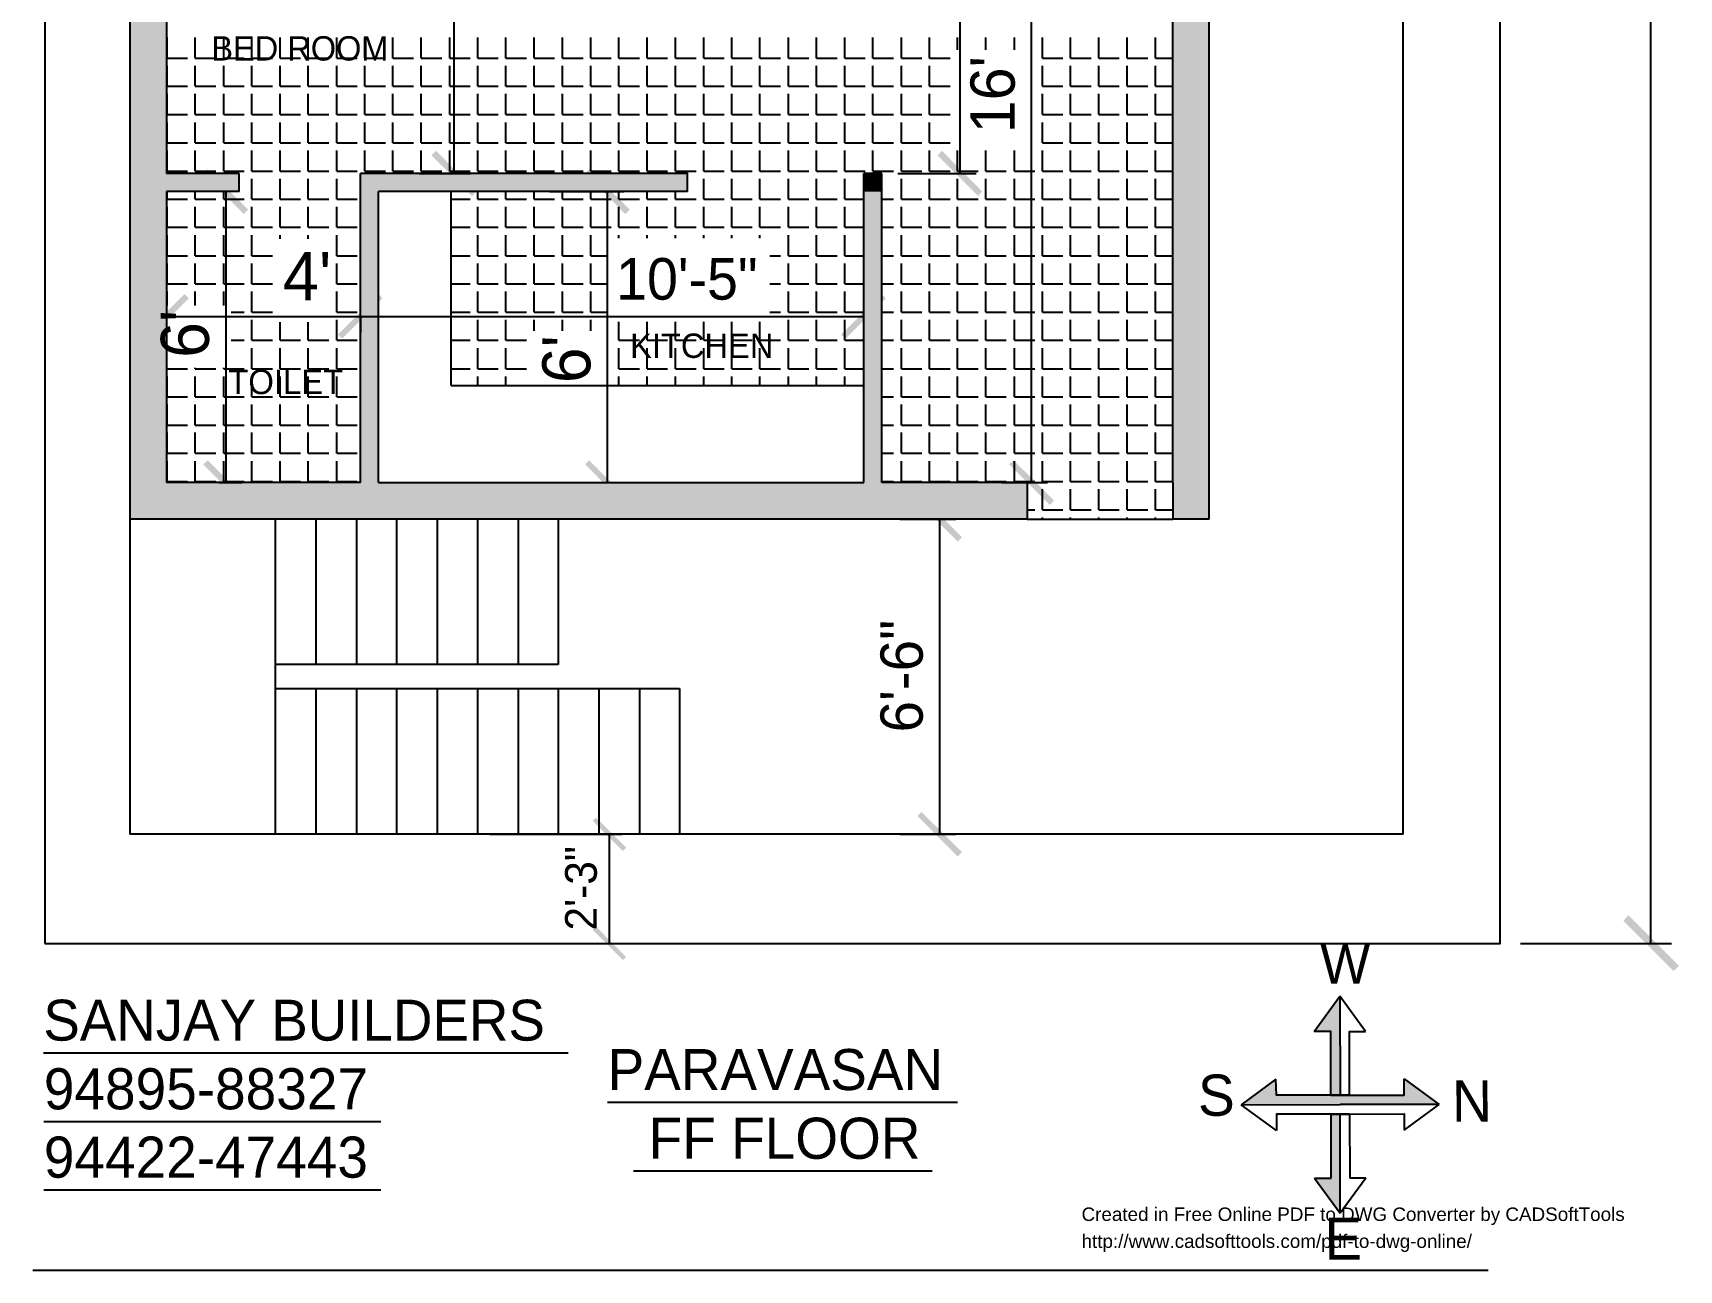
# Model space of a CAD drawing. Header units: millimetres. Extents: x 7 to 198, y 8 to 292.
# Drawn here: x 24.2 to 197.6, y 7.7 to 138.1 of the extents above; entities that cross this region are included whole.
import ezdxf

# ---------------------------------------------------------------- set-up
doc = ezdxf.new("R2010")
doc.units = ezdxf.units.MM
doc.header["$MEASUREMENT"] = 0
doc.layers.get('0').update_dxf_attribs({"linetype": 'CONTINUOUS'})
doc.layers.add('20FCBD0', color=7, linetype='CONTINUOUS')
doc.styles.add('20FCC60', font='Arial.ttf')
doc.styles.add('CIDFont+F1$001H0', font='')
doc.styles.get('CIDFont+F1$001H0').set_extended_font_data('CIDFont+F1')

# ---------------------------------------------------------------- blocks, each defined once
blk = doc.blocks.new('20CCF30')
at = {"layer": '20FCBD0', "color": 0, "true_color": 0x000001, "style": '20FCC60'}
for s, p in [('Created in Free Online PDF to DWG Converter by CADSoftTools', (0, 0)), ('http://www.cadsofttools.com/pdf-to-dwg-online/', (0, -2))]:
    blk.add_text(s, height=1, dxfattribs=at).set_placement(p)

msp = doc.modelspace()

# ---------------------------------------------------------------- hatches: boundary and pattern name
at = {"true_color": 0x00dd00}
for points in [[(34.37, 172.42), (38.23, 123.27), (34.37, 123.27)], [(34.37, 172.42), (38.23, 172.42), (38.23, 123.27)], [(144.23, 172.42), (148.08, 90.72), (144.23, 90.72)], [(144.23, 172.42), (148.08, 172.42), (148.08, 90.72)], [(34.37, 123.27), (45.89, 121.37), (34.37, 121.37)], [(34.37, 123.27), (45.89, 123.27), (45.89, 121.37)], [(58.67, 123.27), (93.13, 121.37), (58.67, 121.37)], [(58.67, 123.27), (93.13, 123.27), (93.13, 121.37)], [(111.68, 123.27), (113.58, 121.37), (111.68, 121.37)], [(111.68, 123.27), (113.58, 123.27), (113.58, 121.37)], [(34.37, 121.37), (38.23, 90.72), (34.37, 90.72)], [(34.37, 121.37), (38.23, 121.37), (38.23, 90.72)], [(58.67, 121.37), (60.58, 90.72), (58.67, 90.72)], [(58.67, 121.37), (60.58, 121.37), (60.58, 90.72)], [(111.68, 121.37), (113.58, 90.72), (111.68, 90.72)], [(111.68, 121.37), (113.58, 121.37), (113.58, 90.72)], [(34.37, 90.72), (128.9, 86.87), (34.37, 86.87)], [(34.37, 90.72), (128.9, 90.72), (128.9, 86.87)], [(144.23, 90.72), (148.08, 86.87), (144.23, 86.87)], [(144.23, 90.72), (148.08, 90.72), (148.08, 86.87)]]:
    msp.add_hatch(color=0, dxfattribs=at).paths.add_polyline_path(points)
at = {"true_color": 0x000007}
for points in [[(66.63, 125.65), (66.17, 125.18), (70.87, 121.37)], [(66.17, 125.18), (70.87, 121.37), (70.44, 120.9)], [(119.93, 125.65), (119.46, 125.18), (124.16, 121.37)], [(119.46, 125.18), (124.16, 121.37), (123.74, 120.9)], [(46.86, 119.46), (42.12, 123.27), (42.59, 123.7)], [(46.4, 119), (46.86, 119.46), (42.12, 123.27)], [(87.04, 119.46), (82.34, 123.27), (82.76, 123.7)], [(86.57, 119), (87.04, 119.46), (82.34, 123.27)], [(40.13, 110.57), (36.32, 105.88), (35.86, 106.3)], [(40.6, 110.11), (40.13, 110.57), (36.32, 105.88)], [(56.3, 106.3), (56.77, 105.88), (60.58, 110.57)], [(60.58, 110.57), (56.77, 105.88), (56.3, 106.3)], [(56.77, 105.88), (60.58, 110.57), (61, 110.11)], [(61, 110.11), (60.58, 110.57), (56.77, 105.88)], [(109.3, 106.3), (109.77, 105.88), (113.58, 110.57)], [(109.77, 105.88), (113.58, 110.57), (114, 110.11)], [(42.59, 93.05), (42.12, 92.63), (46.86, 88.82)], [(42.12, 92.63), (46.86, 88.82), (46.4, 88.35)], [(82.76, 93.05), (82.34, 92.63), (87.04, 88.82)], [(82.34, 92.63), (87.04, 88.82), (86.57, 88.35)], [(127.47, 93.05), (127, 92.63), (131.74, 88.82)], [(127, 92.63), (131.74, 88.82), (131.28, 88.35)], [(122.05, 84.96), (117.35, 88.77), (117.77, 89.24)], [(121.58, 84.5), (122.05, 84.96), (117.35, 88.77)], [(117.77, 56.01), (117.35, 55.58), (122.05, 51.77)], [(117.35, 55.58), (122.05, 51.77), (121.58, 51.31)], [(86.66, 52.24), (83.14, 55.08), (83.48, 55.41)], [(86.32, 51.9), (86.66, 52.24), (83.14, 55.08)], [(192.24, 45.13), (191.69, 44.53), (197.57, 39.79)], [(83.48, 43.94), (83.14, 43.6), (86.66, 40.72)], [(83.14, 43.6), (86.66, 40.72), (86.32, 40.39)], [(191.69, 44.53), (197.57, 39.79), (196.98, 39.24)]]:
    msp.add_hatch(color=0, dxfattribs=at).paths.add_polyline_path(points)
at = {"true_color": 0x000003}
for points in [[(161.84, 36.62), (161.84, 32.89), (159.13, 32.89)], [(160.87, 32.89), (161.88, 26.16), (160.87, 26.16)], [(160.87, 32.89), (161.84, 32.89), (161.88, 26.16)], [(155.11, 27.86), (155.15, 26.16), (152.82, 26.16)], [(168.61, 27.9), (170.98, 26.16), (168.61, 26.16)], [(152.78, 26.16), (161.88, 25.19), (151.47, 25.19)], [(152.78, 26.16), (161.88, 26.16), (161.88, 25.19)], [(161.88, 26.16), (172.3, 25.19), (161.88, 25.19)], [(161.88, 26.16), (170.98, 26.16), (172.3, 25.19)], [(151.47, 25.19), (161.88, 25.19), (151.43, 25.15)], [(160.91, 24.17), (161.88, 17.44), (160.91, 17.44)], [(160.91, 24.17), (161.88, 24.17), (161.88, 17.44)], [(159.17, 17.44), (161.88, 17.44), (161.88, 13.76)]]:
    msp.add_hatch(color=0, dxfattribs=at).paths.add_polyline_path(points)

# ---------------------------------------------------------------- linework, layer by layer
at = {"color": 0, "linetype": 'Continuous', "lineweight": 25, "true_color": 0x000007}
for p, q in [((194.61, 42.16), (194.61, 272.08)), ((68.54, 123.27), (68.54, 172.42)), ((121.84, 123.27), (121.84, 172.42)), ((129.37, 90.72), (129.37, 172.42)), ((44.49, 121.37), (44.49, 90.72)), ((84.67, 121.37), (84.67, 90.72)), ((38.23, 108.2), (58.67, 108.2)), ((58.67, 108.2), (111.68, 108.2)), ((128.9, 90.72), (128.9, 86.87)), ((144.23, 90.72), (144.23, 86.87)), ((115.49, 86.87), (121.37, 86.87)), ((119.68, 86.87), (119.68, 53.68)), ((128.9, 86.87), (144.23, 86.87)), ((84.88, 53.68), (84.88, 42.16)), ((115.49, 53.68), (121.37, 53.68)), ((180.85, 42.16), (196.77, 42.16)), ((159.13, 32.89), (161.84, 36.62)), ((164.55, 32.89), (161.84, 36.62)), ((155.11, 27.86), (151.43, 25.15)), ((168.61, 27.9), (172.3, 25.19)), ((155.15, 22.44), (151.43, 25.15)), ((168.61, 22.48), (172.3, 25.19)), ((162.86, 24.17), (162.9, 17.44)), ((159.17, 17.44), (161.88, 13.76)), ((159.17, 17.44), (160.91, 17.44)), ((164.59, 17.44), (161.88, 13.76)), ((164.59, 17.44), (162.9, 17.44))]:
    msp.add_line(p, q, dxfattribs=at)
at = {"color": 0, "linetype": 'Continuous', "lineweight": 25, "true_color": 0x000005}
for p, q in [((148.08, 86.87), (148.08, 176.28)), ((38.23, 172.42), (38.23, 123.27)), ((144.23, 90.72), (144.23, 172.42)), ((45.89, 123.27), (38.23, 123.27)), ((45.89, 121.37), (45.89, 123.27)), ((93.13, 123.27), (58.67, 123.27)), ((58.67, 90.72), (58.67, 123.27)), ((93.13, 123.27), (93.18, 123.27)), ((93.13, 121.37), (93.13, 123.27)), ((113.58, 123.27), (111.68, 123.27)), ((111.68, 121.37), (111.68, 123.27)), ((113.58, 90.72), (113.58, 123.27)), ((38.23, 121.37), (38.23, 90.72)), ((45.89, 121.37), (38.23, 121.37)), ((93.13, 121.37), (60.58, 121.37)), ((60.58, 90.72), (60.58, 121.37)), ((68.24, 100.92), (68.24, 121.37)), ((111.68, 90.72), (111.68, 121.37)), ((68.24, 100.92), (111.68, 100.92)), ((58.67, 90.72), (38.23, 90.72)), ((60.58, 90.72), (111.68, 90.72)), ((128.9, 90.72), (113.58, 90.72)), ((128.9, 86.87), (34.37, 86.87)), ((148.08, 86.87), (144.23, 86.87)), ((168.49, 53.68), (34.37, 53.68)), ((25.27, 30.65), (80.56, 30.65)), ((25.32, 23.41), (60.83, 23.41)), ((25.32, 16.21), (60.83, 16.21))]:
    msp.add_line(p, q, dxfattribs=at)
at = {"color": 0, "linetype": 'Continuous', "lineweight": 25, "true_color": 0x000002}
for p, q in [((38.31, 135.42), (38.31, 137.58)), ((41.27, 135.42), (41.27, 137.58)), ((44.28, 135.42), (44.28, 137.58)), ((47.24, 135.42), (47.24, 137.58)), ((50.21, 135.42), (50.21, 137.58)), ((53.17, 135.42), (53.17, 137.58)), ((56.18, 135.42), (56.18, 137.58)), ((59.14, 135.42), (59.14, 137.58)), ((62.1, 135.42), (62.1, 137.58)), ((65.07, 135.42), (65.07, 137.58)), ((68.07, 135.42), (68.07, 137.58)), ((71.04, 135.42), (71.04, 137.58)), ((74, 135.42), (74, 137.58)), ((76.96, 135.42), (76.96, 137.58)), ((79.97, 135.42), (79.97, 137.58)), ((82.93, 135.42), (82.93, 137.58)), ((85.89, 135.42), (85.89, 137.58)), ((88.86, 135.42), (88.86, 137.58)), ((91.86, 135.42), (91.86, 137.58)), ((94.83, 135.42), (94.83, 137.58)), ((97.79, 135.42), (97.79, 137.58)), ((100.75, 135.42), (100.75, 137.58)), ((103.76, 135.42), (103.76, 137.58)), ((106.72, 135.42), (106.72, 137.58)), ((109.69, 135.42), (109.69, 137.58)), ((112.65, 135.42), (112.65, 137.58)), ((115.65, 135.42), (115.65, 137.58)), ((118.62, 135.42), (118.62, 137.58)), ((121.58, 136.31), (121.58, 137.58)), ((124.54, 136.31), (124.54, 137.58)), ((127.55, 136.31), (127.55, 137.58)), ((130.51, 135.42), (130.51, 137.58)), ((133.48, 135.42), (133.48, 137.58)), ((136.44, 135.42), (136.44, 137.58)), ((139.45, 135.42), (139.45, 137.58)), ((142.41, 135.42), (142.41, 137.58)), ((38.31, 135.42), (40.47, 135.42)), ((41.27, 135.42), (43.43, 135.42)), ((44.28, 135.42), (46.44, 135.42)), ((47.24, 135.42), (49.4, 135.42)), ((50.21, 135.42), (52.37, 135.42)), ((53.17, 135.42), (55.33, 135.42)), ((56.18, 135.42), (58.34, 135.42)), ((59.14, 135.42), (61.3, 135.42)), ((62.1, 135.42), (64.26, 135.42)), ((65.07, 135.42), (67.23, 135.42)), ((68.07, 135.42), (70.23, 135.42)), ((71.04, 135.42), (73.19, 135.42)), ((74, 135.42), (76.16, 135.42)), ((76.96, 135.42), (79.12, 135.42)), ((79.97, 135.42), (82.13, 135.42)), ((82.93, 135.42), (85.09, 135.42)), ((85.89, 135.42), (88.05, 135.42)), ((88.86, 135.42), (91.02, 135.42)), ((91.86, 135.42), (94.02, 135.42)), ((94.83, 135.42), (96.99, 135.42)), ((97.79, 135.42), (99.95, 135.42)), ((100.75, 135.42), (102.91, 135.42)), ((103.76, 135.42), (105.92, 135.42)), ((106.72, 135.42), (108.88, 135.42)), ((109.69, 135.42), (111.84, 135.42)), ((112.65, 135.42), (114.81, 135.42)), ((115.65, 135.42), (117.81, 135.42)), ((118.62, 135.42), (120.78, 135.42)), ((130.51, 135.42), (132.67, 135.42)), ((133.48, 135.42), (135.64, 135.42)), ((136.44, 135.42), (138.6, 135.42)), ((139.45, 135.42), (141.6, 135.42)), ((142.41, 135.42), (144.23, 135.42)), ((38.31, 132.46), (38.31, 134.62)), ((41.27, 132.46), (41.27, 134.62)), ((44.28, 132.46), (44.28, 134.62)), ((47.24, 132.46), (47.24, 134.62)), ((50.21, 132.46), (50.21, 134.62)), ((53.17, 132.46), (53.17, 134.62)), ((56.18, 132.46), (56.18, 134.62)), ((59.14, 132.46), (59.14, 134.62)), ((62.1, 132.46), (62.1, 134.62)), ((65.07, 132.46), (65.07, 134.62)), ((68.07, 132.46), (68.07, 134.62)), ((71.04, 132.46), (71.04, 134.62)), ((74, 132.46), (74, 134.62)), ((76.96, 132.46), (76.96, 134.62)), ((79.97, 132.46), (79.97, 134.62)), ((82.93, 132.46), (82.93, 134.62)), ((85.89, 132.46), (85.89, 134.62)), ((88.86, 132.46), (88.86, 134.62)), ((91.86, 132.46), (91.86, 134.62)), ((94.83, 132.46), (94.83, 134.62)), ((97.79, 132.46), (97.79, 134.62)), ((100.75, 132.46), (100.75, 134.62)), ((103.76, 132.46), (103.76, 134.62)), ((106.72, 132.46), (106.72, 134.62)), ((109.69, 132.46), (109.69, 134.62)), ((112.65, 132.46), (112.65, 134.62)), ((115.65, 132.46), (115.65, 134.62)), ((118.62, 132.46), (118.62, 134.62)), ((130.51, 132.46), (130.51, 134.62)), ((133.48, 132.46), (133.48, 134.62)), ((136.44, 132.46), (136.44, 134.62)), ((139.45, 132.46), (139.45, 134.62)), ((142.41, 132.46), (142.41, 134.62)), ((38.31, 132.46), (40.47, 132.46)), ((41.27, 132.46), (43.43, 132.46)), ((44.28, 132.46), (46.44, 132.46)), ((47.24, 132.46), (49.4, 132.46)), ((50.21, 132.46), (52.37, 132.46)), ((53.17, 132.46), (55.33, 132.46)), ((56.18, 132.46), (58.34, 132.46)), ((59.14, 132.46), (61.3, 132.46)), ((62.1, 132.46), (64.26, 132.46)), ((65.07, 132.46), (67.23, 132.46)), ((68.07, 132.46), (70.23, 132.46)), ((71.04, 132.46), (73.19, 132.46)), ((74, 132.46), (76.16, 132.46)), ((76.96, 132.46), (79.12, 132.46)), ((79.97, 132.46), (82.13, 132.46)), ((82.93, 132.46), (85.09, 132.46)), ((85.89, 132.46), (88.05, 132.46)), ((88.86, 132.46), (91.02, 132.46)), ((91.86, 132.46), (94.02, 132.46)), ((94.83, 132.46), (96.99, 132.46)), ((97.79, 132.46), (99.95, 132.46)), ((100.75, 132.46), (102.91, 132.46)), ((103.76, 132.46), (105.92, 132.46)), ((106.72, 132.46), (108.88, 132.46)), ((109.69, 132.46), (111.84, 132.46)), ((112.65, 132.46), (114.81, 132.46)), ((115.65, 132.46), (117.81, 132.46)), ((118.62, 132.46), (120.78, 132.46)), ((130.51, 132.46), (132.67, 132.46)), ((133.48, 132.46), (135.64, 132.46)), ((136.44, 132.46), (138.6, 132.46)), ((139.45, 132.46), (141.6, 132.46)), ((142.41, 132.46), (144.23, 132.46)), ((38.31, 129.5), (38.31, 131.66)), ((41.27, 129.5), (41.27, 131.66)), ((44.28, 129.5), (44.28, 131.66)), ((47.24, 129.5), (47.24, 131.66)), ((50.21, 129.5), (50.21, 131.66)), ((53.17, 129.5), (53.17, 131.66)), ((56.18, 129.5), (56.18, 131.66)), ((59.14, 129.5), (59.14, 131.66)), ((62.1, 129.5), (62.1, 131.66)), ((65.07, 129.5), (65.07, 131.66)), ((68.07, 129.5), (68.07, 131.66)), ((71.04, 129.5), (71.04, 131.66)), ((74, 129.5), (74, 131.66)), ((76.96, 129.5), (76.96, 131.66)), ((79.97, 129.5), (79.97, 131.66)), ((82.93, 129.5), (82.93, 131.66)), ((85.89, 129.5), (85.89, 131.66)), ((88.86, 129.5), (88.86, 131.66)), ((91.86, 129.5), (91.86, 131.66)), ((94.83, 129.5), (94.83, 131.66)), ((97.79, 129.5), (97.79, 131.66)), ((100.75, 129.5), (100.75, 131.66)), ((103.76, 129.5), (103.76, 131.66)), ((106.72, 129.5), (106.72, 131.66)), ((109.69, 129.5), (109.69, 131.66)), ((112.65, 129.5), (112.65, 131.66)), ((115.65, 129.5), (115.65, 131.66)), ((118.62, 129.5), (118.62, 131.66)), ((130.51, 129.5), (130.51, 131.66)), ((133.48, 129.5), (133.48, 131.66)), ((136.44, 129.5), (136.44, 131.66)), ((139.45, 129.5), (139.45, 131.66)), ((142.41, 129.5), (142.41, 131.66)), ((38.31, 129.5), (40.47, 129.5)), ((38.31, 126.49), (38.31, 128.65)), ((41.27, 129.5), (43.43, 129.5)), ((41.27, 126.49), (41.27, 128.65)), ((44.28, 129.5), (46.44, 129.5)), ((44.28, 126.49), (44.28, 128.65)), ((47.24, 129.5), (49.4, 129.5)), ((47.24, 126.49), (47.24, 128.65)), ((50.21, 129.5), (52.37, 129.5)), ((50.21, 126.49), (50.21, 128.65)), ((53.17, 129.5), (55.33, 129.5)), ((53.17, 126.49), (53.17, 128.65)), ((56.18, 129.5), (58.34, 129.5)), ((56.18, 126.49), (56.18, 128.65)), ((59.14, 129.5), (61.3, 129.5)), ((59.14, 126.49), (59.14, 128.65)), ((62.1, 129.5), (64.26, 129.5)), ((62.1, 126.49), (62.1, 128.65)), ((65.07, 129.5), (67.23, 129.5)), ((65.07, 126.49), (65.07, 128.65)), ((68.07, 129.5), (70.23, 129.5)), ((68.07, 126.49), (68.07, 128.65)), ((71.04, 129.5), (73.19, 129.5)), ((71.04, 126.49), (71.04, 128.65)), ((74, 129.5), (76.16, 129.5)), ((74, 126.49), (74, 128.65)), ((76.96, 129.5), (79.12, 129.5)), ((76.96, 126.49), (76.96, 128.65)), ((79.97, 129.5), (82.13, 129.5)), ((79.97, 126.49), (79.97, 128.65)), ((82.93, 129.5), (85.09, 129.5)), ((82.93, 126.49), (82.93, 128.65)), ((85.89, 129.5), (88.05, 129.5)), ((85.89, 126.49), (85.89, 128.65)), ((88.86, 129.5), (91.02, 129.5)), ((88.86, 126.49), (88.86, 128.65)), ((91.86, 129.5), (94.02, 129.5)), ((91.86, 126.49), (91.86, 128.65)), ((94.83, 129.5), (96.99, 129.5)), ((94.83, 126.49), (94.83, 128.65)), ((97.79, 129.5), (99.95, 129.5)), ((97.79, 126.49), (97.79, 128.65)), ((100.75, 129.5), (102.91, 129.5)), ((100.75, 126.49), (100.75, 128.65)), ((103.76, 129.5), (105.92, 129.5)), ((103.76, 126.49), (103.76, 128.65)), ((106.72, 129.5), (108.88, 129.5)), ((106.72, 126.49), (106.72, 128.65)), ((109.69, 129.5), (111.84, 129.5)), ((109.69, 126.49), (109.69, 128.65)), ((112.65, 129.5), (114.81, 129.5)), ((112.65, 126.49), (112.65, 128.65)), ((115.65, 129.5), (117.81, 129.5)), ((115.65, 126.49), (115.65, 128.65)), ((118.62, 129.5), (120.78, 129.5)), ((118.62, 126.49), (118.62, 128.65)), ((130.51, 129.5), (132.67, 129.5)), ((130.51, 126.49), (130.51, 128.65)), ((133.48, 129.5), (135.64, 129.5)), ((133.48, 126.49), (133.48, 128.65)), ((136.44, 129.5), (138.6, 129.5)), ((136.44, 126.49), (136.44, 128.65)), ((139.45, 129.5), (141.6, 129.5)), ((139.45, 126.49), (139.45, 128.65)), ((142.41, 129.5), (144.23, 129.5)), ((142.41, 126.49), (142.41, 128.65)), ((38.31, 126.49), (40.47, 126.49)), ((38.31, 123.53), (38.31, 125.69)), ((41.27, 126.49), (43.43, 126.49)), ((41.27, 123.53), (41.27, 125.69)), ((44.28, 126.49), (46.44, 126.49)), ((44.28, 123.53), (44.28, 125.69)), ((47.24, 126.49), (49.4, 126.49)), ((47.24, 123.53), (47.24, 125.69)), ((50.21, 126.49), (52.37, 126.49)), ((50.21, 123.53), (50.21, 125.69)), ((53.17, 126.49), (55.33, 126.49)), ((53.17, 123.53), (53.17, 125.69)), ((56.18, 126.49), (58.34, 126.49)), ((56.18, 123.53), (56.18, 125.69)), ((59.14, 126.49), (61.3, 126.49)), ((59.14, 123.53), (59.14, 125.69)), ((62.1, 126.49), (64.26, 126.49)), ((62.1, 123.53), (62.1, 125.69)), ((65.07, 126.49), (67.23, 126.49)), ((65.07, 123.53), (65.07, 125.69)), ((68.07, 126.49), (70.23, 126.49)), ((68.07, 123.53), (68.07, 125.69)), ((71.04, 126.49), (73.19, 126.49)), ((71.04, 123.53), (71.04, 125.69)), ((74, 126.49), (76.16, 126.49)), ((74, 123.53), (74, 125.69)), ((76.96, 126.49), (79.12, 126.49)), ((76.96, 123.53), (76.96, 125.69)), ((79.97, 126.49), (82.13, 126.49)), ((79.97, 123.53), (79.97, 125.69)), ((82.93, 126.49), (85.09, 126.49)), ((82.93, 123.53), (82.93, 125.69)), ((85.89, 126.49), (88.05, 126.49)), ((85.89, 123.53), (85.89, 125.69)), ((88.86, 126.49), (91.02, 126.49)), ((88.86, 123.53), (88.86, 125.69)), ((91.86, 126.49), (94.02, 126.49)), ((91.86, 123.53), (91.86, 125.69)), ((94.83, 126.49), (96.99, 126.49)), ((94.83, 123.53), (94.83, 125.69)), ((97.79, 126.49), (99.95, 126.49)), ((97.79, 123.53), (97.79, 125.69)), ((100.75, 126.49), (102.91, 126.49)), ((100.75, 123.53), (100.75, 125.69)), ((103.76, 126.49), (105.92, 126.49)), ((103.76, 123.53), (103.76, 125.69)), ((106.72, 126.49), (108.88, 126.49)), ((106.72, 123.53), (106.72, 125.69)), ((109.69, 126.49), (111.84, 126.49)), ((109.69, 123.53), (109.69, 125.69)), ((112.65, 126.49), (114.81, 126.49)), ((112.65, 123.53), (112.65, 125.69)), ((115.65, 126.49), (117.81, 126.49)), ((115.65, 123.53), (115.65, 125.69)), ((118.62, 126.49), (120.78, 126.49)), ((118.62, 123.53), (118.62, 125.69)), ((121.58, 123.53), (121.58, 125.69)), ((124.54, 123.53), (124.54, 125.69)), ((127.55, 123.53), (127.55, 125.69)), ((130.51, 126.49), (132.67, 126.49)), ((130.51, 123.53), (130.51, 125.69)), ((133.48, 126.49), (135.64, 126.49)), ((133.48, 123.53), (133.48, 125.69)), ((136.44, 126.49), (138.6, 126.49)), ((136.44, 123.53), (136.44, 125.69)), ((139.45, 126.49), (141.6, 126.49)), ((139.45, 123.53), (139.45, 125.69)), ((142.41, 126.49), (144.23, 126.49)), ((142.41, 123.53), (142.41, 125.69)), ((38.31, 123.53), (40.47, 123.53)), ((41.27, 123.53), (43.43, 123.53)), ((44.28, 123.53), (46.44, 123.53)), ((47.24, 123.53), (49.4, 123.53)), ((50.21, 123.53), (52.37, 123.53)), ((53.17, 123.53), (55.33, 123.53)), ((56.18, 123.53), (58.34, 123.53)), ((59.14, 123.53), (61.3, 123.53)), ((62.1, 123.53), (64.26, 123.53)), ((65.07, 123.53), (67.23, 123.53)), ((68.07, 123.53), (70.23, 123.53)), ((71.04, 123.53), (73.19, 123.53)), ((74, 123.53), (76.16, 123.53)), ((76.96, 123.53), (79.12, 123.53)), ((79.97, 123.53), (82.13, 123.53)), ((82.93, 123.53), (85.09, 123.53)), ((85.89, 123.53), (88.05, 123.53)), ((88.86, 123.53), (91.02, 123.53)), ((91.86, 123.53), (94.02, 123.53)), ((94.83, 123.53), (96.99, 123.53)), ((97.79, 123.53), (99.95, 123.53)), ((100.75, 123.53), (102.91, 123.53)), ((103.76, 123.53), (105.92, 123.53)), ((106.72, 123.53), (108.88, 123.53)), ((109.69, 123.53), (111.84, 123.53)), ((112.65, 123.53), (114.81, 123.53)), ((115.65, 123.53), (117.81, 123.53)), ((118.62, 123.53), (120.78, 123.53)), ((121.58, 123.53), (123.74, 123.53)), ((124.54, 123.53), (126.7, 123.53)), ((127.55, 123.53), (129.71, 123.53)), ((130.51, 123.53), (132.67, 123.53)), ((133.48, 123.53), (135.64, 123.53)), ((136.44, 123.53), (138.6, 123.53)), ((139.45, 123.53), (141.6, 123.53)), ((142.41, 123.53), (144.23, 123.53)), ((47.24, 120.57), (47.24, 122.72)), ((50.21, 120.57), (50.21, 122.72)), ((53.17, 120.57), (53.17, 122.72)), ((56.18, 120.57), (56.18, 122.72)), ((94.83, 120.57), (94.83, 122.72)), ((97.79, 120.57), (97.79, 122.72)), ((100.75, 120.57), (100.75, 122.72)), ((103.76, 120.57), (103.76, 122.72)), ((106.72, 120.57), (106.72, 122.72)), ((109.69, 120.57), (109.69, 122.72)), ((115.65, 120.57), (115.65, 122.72)), ((118.62, 120.57), (118.62, 122.72)), ((121.58, 120.57), (121.58, 122.72)), ((124.54, 120.57), (124.54, 122.72)), ((127.55, 120.57), (127.55, 122.72)), ((130.51, 120.57), (130.51, 122.72)), ((133.48, 120.57), (133.48, 122.72)), ((136.44, 120.57), (136.44, 122.72)), ((139.45, 120.57), (139.45, 122.72)), ((142.41, 120.57), (142.41, 122.72)), ((38.31, 120.57), (38.31, 121.37)), ((38.31, 120.57), (40.47, 120.57)), ((38.31, 117.6), (38.31, 119.76)), ((41.27, 117.6), (41.27, 119.76)), ((41.27, 120.57), (41.27, 121.37)), ((41.27, 120.57), (43.43, 120.57)), ((44.28, 120.57), (44.28, 121.37)), ((44.28, 120.57), (46.44, 120.57)), ((44.28, 117.6), (44.28, 119.76)), ((47.24, 120.57), (49.4, 120.57)), ((47.24, 117.6), (47.24, 119.76)), ((50.21, 120.57), (52.37, 120.57)), ((50.21, 117.6), (50.21, 119.76)), ((53.17, 120.57), (55.33, 120.57)), ((53.17, 117.6), (53.17, 119.76)), ((56.18, 120.57), (58.34, 120.57)), ((56.18, 117.6), (56.18, 119.76)), ((68.24, 120.57), (70.23, 120.57)), ((71.04, 120.57), (71.04, 121.37)), ((71.04, 120.57), (73.19, 120.57)), ((71.04, 117.6), (71.04, 119.76)), ((74, 120.57), (74, 121.37)), ((74, 120.57), (76.16, 120.57)), ((74, 117.6), (74, 119.76)), ((76.96, 120.57), (76.96, 121.37)), ((76.96, 120.57), (79.12, 120.57)), ((76.96, 117.6), (76.96, 119.76)), ((79.97, 120.57), (79.97, 121.37)), ((79.97, 120.57), (82.13, 120.57)), ((79.97, 117.6), (79.97, 119.76)), ((82.93, 120.57), (82.93, 121.37)), ((82.93, 120.57), (85.09, 120.57)), ((82.93, 117.6), (82.93, 119.76)), ((85.89, 120.57), (85.89, 121.37)), ((85.89, 120.57), (88.05, 120.57)), ((85.89, 117.6), (85.89, 119.76)), ((88.86, 120.57), (88.86, 121.37)), ((88.86, 120.57), (91.02, 120.57)), ((88.86, 117.6), (88.86, 119.76)), ((91.86, 120.57), (91.86, 121.37)), ((91.86, 120.57), (94.02, 120.57)), ((91.86, 117.6), (91.86, 119.76)), ((94.83, 120.57), (96.99, 120.57)), ((94.83, 117.6), (94.83, 119.76)), ((97.79, 120.57), (99.95, 120.57)), ((97.79, 117.6), (97.79, 119.76)), ((100.75, 120.57), (102.91, 120.57)), ((100.75, 117.6), (100.75, 119.76)), ((103.76, 120.57), (105.92, 120.57)), ((103.76, 117.6), (103.76, 119.76)), ((106.72, 120.57), (108.88, 120.57)), ((106.72, 117.6), (106.72, 119.76)), ((109.69, 120.57), (111.68, 120.57)), ((109.69, 117.6), (109.69, 119.76)), ((113.58, 120.57), (114.81, 120.57)), ((115.65, 120.57), (117.81, 120.57)), ((115.65, 117.6), (115.65, 119.76)), ((118.62, 120.57), (120.78, 120.57)), ((118.62, 117.6), (118.62, 119.76)), ((121.58, 120.57), (123.74, 120.57)), ((121.58, 117.6), (121.58, 119.76)), ((124.54, 120.57), (126.7, 120.57)), ((124.54, 117.6), (124.54, 119.76)), ((127.55, 120.57), (129.71, 120.57)), ((127.55, 117.6), (127.55, 119.76)), ((130.51, 120.57), (132.67, 120.57)), ((130.51, 117.6), (130.51, 119.76)), ((133.48, 120.57), (135.64, 120.57)), ((133.48, 117.6), (133.48, 119.76)), ((136.44, 120.57), (138.6, 120.57)), ((136.44, 117.6), (136.44, 119.76)), ((139.45, 120.57), (141.6, 120.57)), ((139.45, 117.6), (139.45, 119.76)), ((142.41, 120.57), (144.23, 120.57)), ((142.41, 117.6), (142.41, 119.76)), ((38.31, 117.6), (40.47, 117.6)), ((38.31, 114.6), (38.31, 116.76)), ((41.27, 114.6), (41.27, 116.76)), ((41.27, 117.6), (43.43, 117.6)), ((44.28, 117.6), (46.44, 117.6)), ((44.28, 114.6), (44.28, 116.76)), ((47.24, 117.6), (49.4, 117.6)), ((47.24, 114.6), (47.24, 116.76)), ((50.21, 117.6), (52.37, 117.6)), ((50.21, 116.37), (50.21, 116.76)), ((53.17, 117.6), (55.33, 117.6)), ((53.17, 116.37), (53.17, 116.76)), ((56.18, 117.6), (58.34, 117.6)), ((56.18, 114.6), (56.18, 116.76)), ((68.24, 117.6), (70.23, 117.6)), ((71.04, 117.6), (73.19, 117.6)), ((71.04, 114.6), (71.04, 116.76)), ((74, 117.6), (76.16, 117.6)), ((74, 114.6), (74, 116.76)), ((76.96, 117.6), (79.12, 117.6)), ((76.96, 114.6), (76.96, 116.76)), ((79.97, 117.6), (82.13, 117.6)), ((79.97, 114.6), (79.97, 116.76)), ((82.93, 117.6), (85.09, 117.6)), ((82.93, 114.6), (82.93, 116.76)), ((85.89, 117.6), (88.05, 117.6)), ((85.89, 116.46), (85.89, 116.76)), ((88.86, 117.6), (91.02, 117.6)), ((88.86, 116.46), (88.86, 116.76)), ((91.86, 117.6), (94.02, 117.6)), ((91.86, 116.46), (91.86, 116.76)), ((94.83, 117.6), (96.99, 117.6)), ((94.83, 116.46), (94.83, 116.76)), ((97.79, 117.6), (99.95, 117.6)), ((97.79, 116.46), (97.79, 116.76)), ((100.75, 117.6), (102.91, 117.6)), ((100.75, 116.46), (100.75, 116.76)), ((103.76, 117.6), (105.92, 117.6)), ((103.76, 114.6), (103.76, 116.76)), ((106.72, 117.6), (108.88, 117.6)), ((106.72, 114.6), (106.72, 116.76)), ((109.69, 117.6), (111.68, 117.6)), ((109.69, 114.6), (109.69, 116.76)), ((113.58, 117.6), (114.81, 117.6)), ((115.65, 117.6), (117.81, 117.6)), ((115.65, 114.6), (115.65, 116.76)), ((118.62, 117.6), (120.78, 117.6)), ((118.62, 114.6), (118.62, 116.76)), ((121.58, 117.6), (123.74, 117.6)), ((121.58, 114.6), (121.58, 116.76)), ((124.54, 117.6), (126.7, 117.6)), ((124.54, 114.6), (124.54, 116.76)), ((127.55, 117.6), (129.71, 117.6)), ((127.55, 114.6), (127.55, 116.76)), ((130.51, 117.6), (132.67, 117.6)), ((130.51, 114.6), (130.51, 116.76)), ((133.48, 117.6), (135.64, 117.6)), ((133.48, 114.6), (133.48, 116.76)), ((136.44, 117.6), (138.6, 117.6)), ((136.44, 114.6), (136.44, 116.76)), ((139.45, 117.6), (141.6, 117.6)), ((139.45, 114.6), (139.45, 116.76)), ((142.41, 117.6), (144.23, 117.6)), ((142.41, 114.6), (142.41, 116.76)), ((38.31, 114.6), (40.47, 114.6)), ((41.27, 114.6), (43.43, 114.6)), ((44.28, 114.6), (46.44, 114.6)), ((47.24, 114.6), (49.4, 114.6)), ((56.18, 114.6), (58.34, 114.6)), ((68.24, 114.6), (70.23, 114.6)), ((71.04, 114.6), (73.19, 114.6)), ((74, 114.6), (76.16, 114.6)), ((76.96, 114.6), (79.12, 114.6)), ((79.97, 114.6), (82.13, 114.6)), ((82.93, 114.6), (84.54, 114.6)), ((101.81, 114.6), (102.91, 114.6)), ((103.76, 114.6), (105.92, 114.6)), ((106.72, 114.6), (108.88, 114.6)), ((109.69, 114.6), (111.68, 114.6)), ((113.58, 114.6), (114.81, 114.6)), ((115.65, 114.6), (117.81, 114.6)), ((118.62, 114.6), (120.78, 114.6)), ((121.58, 114.6), (123.74, 114.6)), ((124.54, 114.6), (126.7, 114.6)), ((127.55, 114.6), (129.71, 114.6)), ((130.51, 114.6), (132.67, 114.6)), ((133.48, 114.6), (135.64, 114.6)), ((136.44, 114.6), (138.6, 114.6)), ((139.45, 114.6), (141.6, 114.6)), ((142.41, 114.6), (144.23, 114.6)), ((38.31, 111.63), (38.31, 113.79)), ((41.27, 111.63), (41.27, 113.79)), ((44.28, 111.63), (44.28, 113.79)), ((47.24, 111.63), (47.24, 113.79)), ((56.18, 111.63), (56.18, 113.79)), ((71.04, 111.63), (71.04, 113.79)), ((74, 111.63), (74, 113.79)), ((76.96, 111.63), (76.96, 113.79)), ((79.97, 111.63), (79.97, 113.79)), ((82.93, 111.63), (82.93, 113.79)), ((103.76, 111.63), (103.76, 113.79)), ((106.72, 111.63), (106.72, 113.79)), ((109.69, 111.63), (109.69, 113.79)), ((115.65, 111.63), (115.65, 113.79)), ((118.62, 111.63), (118.62, 113.79)), ((121.58, 111.63), (121.58, 113.79)), ((124.54, 111.63), (124.54, 113.79)), ((127.55, 111.63), (127.55, 113.79)), ((130.51, 111.63), (130.51, 113.79)), ((133.48, 111.63), (133.48, 113.79)), ((136.44, 111.63), (136.44, 113.79)), ((139.45, 111.63), (139.45, 113.79)), ((142.41, 111.63), (142.41, 113.79)), ((38.31, 111.63), (40.47, 111.63)), ((41.27, 111.63), (43.43, 111.63)), ((44.28, 111.63), (46.44, 111.63)), ((47.24, 111.63), (49.4, 111.63)), ((56.18, 111.63), (58.34, 111.63)), ((68.24, 111.63), (70.23, 111.63)), ((71.04, 111.63), (73.19, 111.63)), ((74, 111.63), (76.16, 111.63)), ((76.96, 111.63), (79.12, 111.63)), ((79.97, 111.63), (82.13, 111.63)), ((82.93, 111.63), (84.54, 111.63)), ((101.81, 111.63), (102.91, 111.63)), ((103.76, 111.63), (105.92, 111.63)), ((106.72, 111.63), (108.88, 111.63)), ((109.69, 111.63), (111.68, 111.63)), ((113.58, 111.63), (114.81, 111.63)), ((115.65, 111.63), (117.81, 111.63)), ((118.62, 111.63), (120.78, 111.63)), ((121.58, 111.63), (123.74, 111.63)), ((124.54, 111.63), (126.7, 111.63)), ((127.55, 111.63), (129.71, 111.63)), ((130.51, 111.63), (132.67, 111.63)), ((133.48, 111.63), (135.64, 111.63)), ((136.44, 111.63), (138.6, 111.63)), ((139.45, 111.63), (141.6, 111.63)), ((142.41, 111.63), (144.23, 111.63)), ((38.31, 109.35), (38.31, 110.83)), ((41.27, 109.35), (41.27, 110.83)), ((44.28, 109.35), (44.28, 110.83)), ((47.24, 108.67), (47.24, 110.83)), ((56.18, 108.67), (56.18, 110.83)), ((71.04, 108.67), (71.04, 110.83)), ((74, 108.67), (74, 110.83)), ((76.96, 108.67), (76.96, 110.83)), ((79.97, 108.67), (79.97, 110.83)), ((82.93, 108.67), (82.93, 110.83)), ((103.76, 108.67), (103.76, 110.83)), ((106.72, 108.67), (106.72, 110.83)), ((109.69, 108.67), (109.69, 110.83)), ((115.65, 108.67), (115.65, 110.83)), ((118.62, 108.67), (118.62, 110.83)), ((121.58, 108.67), (121.58, 110.83)), ((124.54, 108.67), (124.54, 110.83)), ((127.55, 108.67), (127.55, 110.83)), ((130.51, 108.67), (130.51, 110.83)), ((133.48, 108.67), (133.48, 110.83)), ((136.44, 108.67), (136.44, 110.83)), ((139.45, 108.67), (139.45, 110.83)), ((142.41, 108.67), (142.41, 110.83)), ((45.04, 108.67), (46.44, 108.67)), ((47.24, 108.67), (49.4, 108.67)), ((47.24, 105.71), (47.24, 107.87)), ((50.21, 105.71), (50.21, 107.61)), ((53.17, 105.71), (53.17, 107.61)), ((56.18, 108.67), (58.34, 108.67)), ((56.18, 105.71), (56.18, 107.87)), ((68.24, 108.67), (70.23, 108.67)), ((71.04, 108.67), (73.19, 108.67)), ((71.04, 105.71), (71.04, 107.87)), ((74, 108.67), (76.16, 108.67)), ((74, 105.71), (74, 107.87)), ((76.96, 108.67), (79.12, 108.67)), ((76.96, 106.68), (76.96, 107.87)), ((79.97, 108.67), (82.13, 108.67)), ((79.97, 106.68), (79.97, 107.87)), ((82.93, 108.67), (84.54, 108.67)), ((82.93, 106.68), (82.93, 107.87)), ((85.89, 105.71), (85.89, 107.65)), ((88.86, 105.71), (88.86, 107.65)), ((91.86, 105.71), (91.86, 107.65)), ((94.83, 105.71), (94.83, 107.65)), ((97.79, 105.71), (97.79, 107.65)), ((100.75, 105.71), (100.75, 107.65)), ((101.81, 108.67), (102.91, 108.67)), ((103.76, 108.67), (105.92, 108.67)), ((103.76, 105.71), (103.76, 107.87)), ((106.72, 108.67), (108.88, 108.67)), ((106.72, 105.71), (106.72, 107.87)), ((109.69, 108.67), (111.68, 108.67)), ((109.69, 105.71), (109.69, 107.87)), ((113.58, 108.67), (114.81, 108.67)), ((115.65, 108.67), (117.81, 108.67)), ((115.65, 105.71), (115.65, 107.87)), ((118.62, 108.67), (120.78, 108.67)), ((118.62, 105.71), (118.62, 107.87)), ((121.58, 108.67), (123.74, 108.67)), ((121.58, 105.71), (121.58, 107.87)), ((124.54, 108.67), (126.7, 108.67)), ((124.54, 105.71), (124.54, 107.87)), ((127.55, 108.67), (129.71, 108.67)), ((127.55, 105.71), (127.55, 107.87)), ((130.51, 108.67), (132.67, 108.67)), ((130.51, 105.71), (130.51, 107.87)), ((133.48, 108.67), (135.64, 108.67)), ((133.48, 105.71), (133.48, 107.87)), ((136.44, 108.67), (138.6, 108.67)), ((136.44, 105.71), (136.44, 107.87)), ((139.45, 108.67), (141.6, 108.67)), ((139.45, 105.71), (139.45, 107.87)), ((142.41, 108.67), (144.23, 108.67)), ((142.41, 105.71), (142.41, 107.87)), ((45.04, 105.71), (46.44, 105.71)), ((47.24, 105.71), (49.4, 105.71)), ((47.24, 102.7), (47.24, 104.86)), ((50.21, 105.71), (52.37, 105.71)), ((50.21, 102.7), (50.21, 104.86)), ((53.17, 105.71), (55.33, 105.71)), ((53.17, 102.7), (53.17, 104.86)), ((56.18, 105.71), (58.34, 105.71)), ((56.18, 102.7), (56.18, 104.86)), ((68.24, 105.71), (70.23, 105.71)), ((71.04, 105.71), (73.19, 105.71)), ((71.04, 102.7), (71.04, 104.86)), ((74, 105.71), (76.16, 105.71)), ((74, 102.7), (74, 104.86)), ((85.89, 105.71), (88.05, 105.71)), ((85.89, 102.7), (85.89, 104.86)), ((88.86, 105.71), (91.02, 105.71)), ((88.86, 102.7), (88.86, 104.86)), ((91.86, 105.71), (94.02, 105.71)), ((91.86, 102.7), (91.86, 104.86)), ((94.83, 105.71), (96.99, 105.71)), ((94.83, 102.7), (94.83, 104.86)), ((97.79, 105.71), (99.95, 105.71)), ((97.79, 102.7), (97.79, 104.86)), ((100.75, 105.71), (102.91, 105.71)), ((100.75, 102.7), (100.75, 104.86)), ((103.76, 105.71), (105.92, 105.71)), ((103.76, 102.7), (103.76, 104.86)), ((106.72, 105.71), (108.88, 105.71)), ((106.72, 102.7), (106.72, 104.86)), ((109.69, 105.71), (111.68, 105.71)), ((109.69, 102.7), (109.69, 104.86)), ((113.58, 105.71), (114.81, 105.71)), ((115.65, 105.71), (117.81, 105.71)), ((115.65, 102.7), (115.65, 104.86)), ((118.62, 105.71), (120.78, 105.71)), ((118.62, 102.7), (118.62, 104.86)), ((121.58, 105.71), (123.74, 105.71)), ((121.58, 102.7), (121.58, 104.86)), ((124.54, 105.71), (126.7, 105.71)), ((124.54, 102.7), (124.54, 104.86)), ((127.55, 105.71), (129.71, 105.71)), ((127.55, 102.7), (127.55, 104.86)), ((130.51, 105.71), (132.67, 105.71)), ((130.51, 102.7), (130.51, 104.86)), ((133.48, 105.71), (135.64, 105.71)), ((133.48, 102.7), (133.48, 104.86)), ((136.44, 105.71), (138.6, 105.71)), ((136.44, 102.7), (136.44, 104.86)), ((139.45, 105.71), (141.6, 105.71)), ((139.45, 102.7), (139.45, 104.86)), ((142.41, 105.71), (144.23, 105.71)), ((142.41, 102.7), (142.41, 104.86)), ((38.31, 102.7), (38.31, 102.79)), ((38.31, 102.7), (40.47, 102.7)), ((41.27, 102.7), (41.27, 102.79)), ((41.27, 102.7), (43.43, 102.7)), ((44.28, 102.7), (44.28, 102.79)), ((44.28, 102.7), (46.44, 102.7)), ((47.24, 102.7), (49.4, 102.7)), ((50.21, 102.7), (52.37, 102.7)), ((53.17, 102.7), (55.33, 102.7)), ((56.18, 102.7), (58.34, 102.7)), ((68.24, 102.7), (70.23, 102.7)), ((71.04, 102.7), (73.19, 102.7)), ((74, 102.7), (76.16, 102.7)), ((85.89, 102.7), (88.05, 102.7)), ((88.86, 102.7), (91.02, 102.7)), ((91.86, 102.7), (94.02, 102.7)), ((94.83, 102.7), (96.99, 102.7)), ((97.79, 102.7), (99.95, 102.7)), ((100.75, 102.7), (102.91, 102.7)), ((103.76, 102.7), (105.92, 102.7)), ((106.72, 102.7), (108.88, 102.7)), ((109.69, 102.7), (111.68, 102.7)), ((113.58, 102.7), (114.81, 102.7)), ((115.65, 102.7), (117.81, 102.7)), ((118.62, 102.7), (120.78, 102.7)), ((121.58, 102.7), (123.74, 102.7)), ((124.54, 102.7), (126.7, 102.7)), ((127.55, 102.7), (129.71, 102.7)), ((130.51, 102.7), (132.67, 102.7)), ((133.48, 102.7), (135.64, 102.7)), ((136.44, 102.7), (138.6, 102.7)), ((139.45, 102.7), (141.6, 102.7)), ((142.41, 102.7), (144.23, 102.7)), ((38.31, 99.74), (38.31, 101.9)), ((41.27, 99.74), (41.27, 101.9)), ((44.28, 99.74), (44.28, 101.9)), ((47.24, 99.74), (47.24, 101.9)), ((50.21, 99.74), (50.21, 101.9)), ((53.17, 99.74), (53.17, 101.9)), ((56.18, 99.74), (56.18, 101.9)), ((71.04, 100.92), (71.04, 101.9)), ((74, 100.92), (74, 101.9)), ((85.89, 100.92), (85.89, 101.9)), ((88.86, 100.92), (88.86, 101.9)), ((91.86, 100.92), (91.86, 101.9)), ((94.83, 100.92), (94.83, 101.9)), ((97.79, 100.92), (97.79, 101.9)), ((100.75, 100.92), (100.75, 101.9)), ((103.76, 100.92), (103.76, 101.9)), ((106.72, 100.92), (106.72, 101.9)), ((109.69, 100.92), (109.69, 101.9)), ((115.65, 99.74), (115.65, 101.9)), ((118.62, 99.74), (118.62, 101.9)), ((121.58, 99.74), (121.58, 101.9)), ((124.54, 99.74), (124.54, 101.9)), ((127.55, 99.74), (127.55, 101.9)), ((130.51, 99.74), (130.51, 101.9)), ((133.48, 99.74), (133.48, 101.9)), ((136.44, 99.74), (136.44, 101.9)), ((139.45, 99.74), (139.45, 101.9)), ((142.41, 99.74), (142.41, 101.9)), ((38.31, 99.74), (40.47, 99.74)), ((38.31, 96.77), (38.31, 98.93)), ((41.27, 96.77), (41.27, 98.93)), ((41.27, 99.74), (43.43, 99.74)), ((44.28, 99.74), (46.44, 99.74)), ((44.28, 96.77), (44.28, 98.93)), ((47.24, 99.74), (49.4, 99.74)), ((47.24, 96.77), (47.24, 98.93)), ((50.21, 99.74), (52.37, 99.74)), ((50.21, 96.77), (50.21, 98.93)), ((53.17, 99.74), (55.33, 99.74)), ((53.17, 96.77), (53.17, 98.93)), ((56.18, 99.74), (58.34, 99.74)), ((56.18, 96.77), (56.18, 98.93)), ((113.58, 99.74), (114.81, 99.74)), ((115.65, 99.74), (117.81, 99.74)), ((115.65, 96.77), (115.65, 98.93)), ((118.62, 99.74), (120.78, 99.74)), ((118.62, 96.77), (118.62, 98.93)), ((121.58, 99.74), (123.74, 99.74)), ((121.58, 96.77), (121.58, 98.93)), ((124.54, 99.74), (126.7, 99.74)), ((124.54, 96.77), (124.54, 98.93)), ((127.55, 99.74), (129.71, 99.74)), ((127.55, 96.77), (127.55, 98.93)), ((130.51, 99.74), (132.67, 99.74)), ((130.51, 96.77), (130.51, 98.93)), ((133.48, 99.74), (135.64, 99.74)), ((133.48, 96.77), (133.48, 98.93)), ((136.44, 99.74), (138.6, 99.74)), ((136.44, 96.77), (136.44, 98.93)), ((139.45, 99.74), (141.6, 99.74)), ((139.45, 96.77), (139.45, 98.93)), ((142.41, 99.74), (144.23, 99.74)), ((142.41, 96.77), (142.41, 98.93)), ((38.31, 96.77), (40.47, 96.77)), ((38.31, 93.81), (38.31, 95.97)), ((41.27, 96.77), (43.43, 96.77)), ((41.27, 93.81), (41.27, 95.97)), ((44.28, 96.77), (46.44, 96.77)), ((44.28, 93.81), (44.28, 95.97)), ((47.24, 96.77), (49.4, 96.77)), ((47.24, 93.81), (47.24, 95.97)), ((50.21, 96.77), (52.37, 96.77)), ((50.21, 93.81), (50.21, 95.97)), ((53.17, 96.77), (55.33, 96.77)), ((53.17, 93.81), (53.17, 95.97)), ((56.18, 96.77), (58.34, 96.77)), ((56.18, 93.81), (56.18, 95.97)), ((113.58, 96.77), (114.81, 96.77)), ((115.65, 96.77), (117.81, 96.77)), ((115.65, 93.81), (115.65, 95.97)), ((118.62, 96.77), (120.78, 96.77)), ((118.62, 93.81), (118.62, 95.97)), ((121.58, 96.77), (123.74, 96.77)), ((121.58, 93.81), (121.58, 95.97)), ((124.54, 96.77), (126.7, 96.77)), ((124.54, 93.81), (124.54, 95.97)), ((127.55, 96.77), (129.71, 96.77)), ((127.55, 93.81), (127.55, 95.97)), ((130.51, 96.77), (132.67, 96.77)), ((130.51, 93.81), (130.51, 95.97)), ((133.48, 96.77), (135.64, 96.77)), ((133.48, 93.81), (133.48, 95.97)), ((136.44, 96.77), (138.6, 96.77)), ((136.44, 93.81), (136.44, 95.97)), ((139.45, 96.77), (141.6, 96.77)), ((139.45, 93.81), (139.45, 95.97)), ((142.41, 96.77), (144.23, 96.77)), ((142.41, 93.81), (142.41, 95.97)), ((38.31, 93.81), (40.47, 93.81)), ((41.27, 93.81), (43.43, 93.81)), ((44.28, 93.81), (46.44, 93.81)), ((47.24, 93.81), (49.4, 93.81)), ((50.21, 93.81), (52.37, 93.81)), ((53.17, 93.81), (55.33, 93.81)), ((56.18, 93.81), (58.34, 93.81)), ((113.58, 93.81), (114.81, 93.81)), ((115.65, 93.81), (117.81, 93.81)), ((118.62, 93.81), (120.78, 93.81)), ((121.58, 93.81), (123.74, 93.81)), ((124.54, 93.81), (126.7, 93.81)), ((127.55, 93.81), (129.71, 93.81)), ((130.51, 93.81), (132.67, 93.81)), ((133.48, 93.81), (135.64, 93.81)), ((136.44, 93.81), (138.6, 93.81)), ((139.45, 93.81), (141.6, 93.81)), ((142.41, 93.81), (144.23, 93.81)), ((38.31, 90.81), (38.31, 92.96)), ((41.27, 90.81), (41.27, 92.96)), ((44.28, 90.81), (44.28, 92.96)), ((47.24, 90.81), (47.24, 92.96)), ((50.21, 90.81), (50.21, 92.96)), ((53.17, 90.81), (53.17, 92.96)), ((56.18, 90.81), (56.18, 92.96)), ((115.65, 90.81), (115.65, 92.96)), ((118.62, 90.81), (118.62, 92.96)), ((121.58, 90.81), (121.58, 92.96)), ((124.54, 90.81), (124.54, 92.96)), ((127.55, 90.81), (127.55, 92.96)), ((130.51, 90.81), (130.51, 92.96)), ((133.48, 90.81), (133.48, 92.96)), ((136.44, 90.81), (136.44, 92.96)), ((139.45, 90.81), (139.45, 92.96)), ((142.41, 90.81), (142.41, 92.96)), ((38.31, 90.81), (40.47, 90.81)), ((41.27, 90.81), (43.43, 90.81)), ((44.28, 90.81), (46.44, 90.81)), ((47.24, 90.81), (49.4, 90.81)), ((50.21, 90.81), (52.37, 90.81)), ((53.17, 90.81), (55.33, 90.81)), ((56.18, 90.81), (58.34, 90.81)), ((113.58, 90.81), (114.81, 90.81)), ((115.65, 90.81), (117.81, 90.81)), ((118.62, 90.81), (120.78, 90.81)), ((121.58, 90.81), (123.74, 90.81)), ((124.54, 90.81), (126.7, 90.81)), ((127.55, 90.81), (129.71, 90.81)), ((130.51, 90.81), (132.67, 90.81)), ((133.48, 90.81), (135.64, 90.81)), ((136.44, 90.81), (138.6, 90.81)), ((139.45, 90.81), (141.6, 90.81)), ((142.41, 90.81), (144.23, 90.81)), ((130.51, 87.84), (130.51, 90)), ((133.48, 87.84), (133.48, 90)), ((136.44, 87.84), (136.44, 90)), ((139.45, 87.84), (139.45, 90)), ((142.41, 87.84), (142.41, 90)), ((128.9, 87.84), (129.71, 87.84)), ((130.51, 87.84), (132.67, 87.84)), ((130.51, 86.87), (130.51, 87.04)), ((133.48, 87.84), (135.64, 87.84)), ((133.48, 86.87), (133.48, 87.04)), ((136.44, 87.84), (138.6, 87.84)), ((136.44, 86.87), (136.44, 87.04)), ((139.45, 87.84), (141.6, 87.84)), ((139.45, 86.87), (139.45, 87.04)), ((142.41, 87.84), (144.23, 87.84)), ((142.41, 86.87), (142.41, 87.04))]:
    msp.add_line(p, q, dxfattribs=at)
at = {"color": 0, "linetype": 'Continuous', "lineweight": 25, "true_color": 0x000001}
for p, q in [((64.85, 123.27), (70.23, 123.27)), ((115.27, 123.27), (123.53, 123.27)), ((78.57, 121.37), (86.4, 121.37)), ((58.67, 108.67), (58.67, 109.9)), ((111.68, 107.74), (111.68, 109.9)), ((38.23, 108.25), (38.23, 106.51)), ((58.67, 108.25), (58.67, 106.51)), ((43.77, 90.72), (46.19, 90.72)), ((78.57, 90.72), (86.4, 90.72)), ((126.24, 90.72), (131.06, 90.72)), ((49.7, 86.87), (49.7, 53.68)), ((53.97, 86.87), (53.97, 71.54)), ((58.25, 86.87), (58.25, 71.54)), ((62.48, 86.87), (62.48, 71.54)), ((66.76, 86.87), (66.76, 71.54)), ((70.99, 86.87), (70.99, 71.54)), ((75.27, 86.87), (75.27, 71.54)), ((79.5, 86.87), (79.5, 71.54)), ((79.5, 71.54), (49.7, 71.54)), ((49.7, 69), (92.29, 69)), ((53.97, 69), (53.97, 53.68)), ((58.25, 69), (58.25, 53.68)), ((62.48, 69), (62.48, 53.68)), ((66.76, 69), (66.76, 53.68)), ((70.99, 69), (70.99, 53.68)), ((75.27, 69), (75.27, 53.68)), ((79.5, 69), (79.5, 53.68)), ((83.78, 69), (83.78, 53.68)), ((88.05, 69), (88.05, 53.68)), ((92.29, 69), (92.29, 53.68)), ((72.31, 53.68), (86.19, 53.68)), ((72.31, 42.16), (86.19, 42.16)), ((84.71, 25.44), (121.58, 25.44)), ((87.42, 18.2), (118.91, 18.2)), ((24.17, 7.75), (177.46, 7.75))]:
    msp.add_line(p, q, dxfattribs=at)
at = {"color": 0, "linetype": 'Continuous', "lineweight": 25, "true_color": 0x000003}
for p, q in [((161.84, 36.62), (161.88, 26.16)), ((161.84, 36.62), (161.88, 26.16)), ((151.43, 25.15), (161.88, 25.19)), ((151.43, 25.15), (161.88, 25.19)), ((172.3, 25.19), (161.88, 25.19)), ((172.3, 25.19), (161.88, 25.19)), ((161.88, 13.76), (161.88, 24.17)), ((161.88, 13.76), (161.88, 24.17))]:
    msp.add_line(p, q, dxfattribs=at)
at = {"color": 0, "linetype": 'Continuous', "lineweight": 25, "true_color": 0x000005}
msp.add_lwpolyline([(25.44, 42.16), (178.73, 42.16), (178.73, 272.08), (25.44, 272.08)], close=True, dxfattribs=at)
msp.add_lwpolyline([(168.49, 53.68), (168.49, 261.83), (34.37, 261.83), (34.37, 53.68)], dxfattribs=at)
at = {"color": 0, "linetype": 'Continuous', "lineweight": 25, "true_color": 0x000007}
for points in [[(160.87, 26.16), (160.87, 32.89), (159.13, 32.89)], [(162.86, 26.16), (162.86, 32.89), (164.55, 32.89)], [(161.88, 26.16), (155.15, 26.16), (155.11, 27.86)], [(161.88, 26.16), (168.61, 26.16), (168.61, 27.9)], [(161.88, 24.17), (155.15, 24.17), (155.15, 22.44)], [(160.91, 17.44), (160.91, 24.17), (162.86, 24.17), (160.91, 24.17)], [(161.88, 24.17), (168.61, 24.21), (168.61, 22.48)]]:
    msp.add_lwpolyline(points, dxfattribs=at)
msp.add_lwpolyline([(160.87, 26.16), (162.86, 26.16)], close=True, dxfattribs=at)

# ---------------------------------------------------------------- block references
at = {"layer": '20FCBD0', "color": 0, "true_color": 0x000000, "xscale": 1.420028167100096, "yscale": 1.420028167100096, "zscale": 1.420028167100096}
msp.add_blockref('20CCF30', (134.63, 12.92), dxfattribs=at)

# ---------------------------------------------------------------- texts
at = {"color": 0, "true_color": 0x000007, "style": 'CIDFont+F1$001H0'}
for s, height, p in [('BED ROOM', 2.562, (42.97, 135.17)), ('KITCHEN', 2.571, (87.08, 103.84)), ('TOILET', 2.587, (44.75, 100.03))]:
    msp.add_text(s, height=height, dxfattribs=at).set_placement(p)
at = {"color": 0, "true_color": 0x000001, "style": 'CIDFont+F1$001H0'}
for s, height, p in [("16'", 4.663, (127.59, 127.51)), ("6'", 5.066, (42.71, 103.85)), ("6'", 5.066, (82.89, 101.18)), ('2\'-3"', 3.34, (83.57, 43.52))]:
    msp.add_text(s, height=height, rotation=90, dxfattribs=at).set_placement(p)
for s, height, p in [("4'", 5.116, (50.5, 109.9)), ('10\'-5"', 4.378, (85.6, 109.98)), ('PARAVASAN', 4.322, (84.71, 26.71)), (' FF FLOOR', 4.332, (87.42, 19.47))]:
    msp.add_text(s, height=height, dxfattribs=at).set_placement(p)
at = {"color": 0, "true_color": 0x000007, "style": 'CIDFont+F1$001H0'}
for s, height, rotation, p in [('6\'-6"', 4.454, 90, (117.9, 64.39)), ('W', 4.18, 0.0996, (159.77, 37.93)), ('S', 4.34, 0.0996, (146.9, 24)), ('N', 4.37, 0.0996, (173.65, 23.37)), ('E', 4.42, 0.0996, (160.23, 8.85))]:
    msp.add_text(s, height=height, rotation=rotation, dxfattribs=at).set_placement(p)
at = {"color": 0, "true_color": 0x000005, "style": 'CIDFont+F1$001H0'}
for s, height, p in [('SANJAY BUILDERS', 4.3089, (25.27, 31.92)), ('94895-88327', 4.3318, (25.32, 24.68)), ('94422-47443', 4.3318, (25.32, 17.48))]:
    msp.add_text(s, height=height, dxfattribs=at).set_placement(p)

doc.saveas('drawing.dxf')
